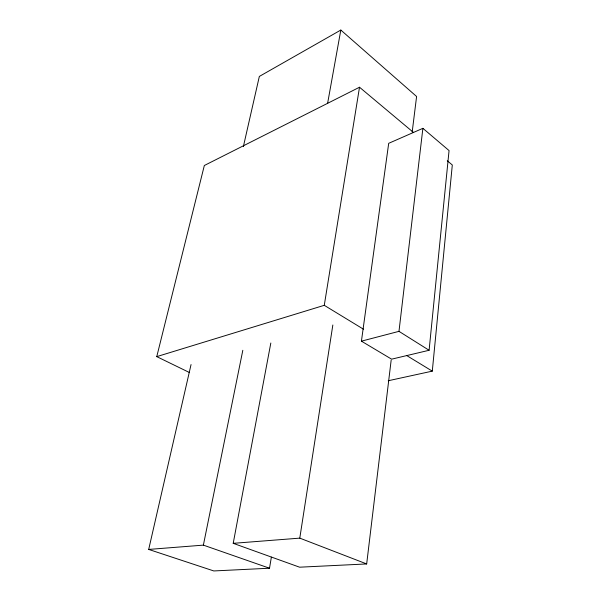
<?xml version="1.0" encoding="UTF-8"?>
<svg xmlns="http://www.w3.org/2000/svg" width="601" height="601" viewBox="0 0 601 601"><rect width="100%" height="100%" fill="white"/><g stroke="black" fill="none" stroke-linecap="round" stroke-linejoin="round"><path stroke-width="0.9" d="M388.254 380.741L432.292 371.14L452.305 164.982L447.272 160.76M429.099 350.278L449.06 150.581L422.886 128.329L388.697 143.323L361.426 341.158L391.612 359.173L429.099 350.278L398.981 331.346L361.426 341.158M398.981 331.346L422.886 128.329M270.826 343.013L233.211 543.327L299.599 567.194L366.67 563.941L391.161 360.149M412.203 131.874L416.598 96.498L340.82 30.05L259.339 76.432L243.382 146.546M233.211 543.327L299.786 538.135L332.841 324.998M359.511 87.228L204.332 165.5L156.763 356.626L324.27 305.316L359.511 87.228L413.458 132.43M191.05 364.559L148.695 549.427L213.806 570.95L269.518 568.223L271.374 557.119M327.575 103.53L340.82 30.05M148.695 549.427L203.378 545.13L242.819 350.293M203.378 545.13L269.518 568.223M299.786 538.135L366.67 563.941M156.763 356.626L189.518 372.567M324.27 305.316L363.477 329.205M406.682 355.537L432.292 371.14"/></g></svg>
